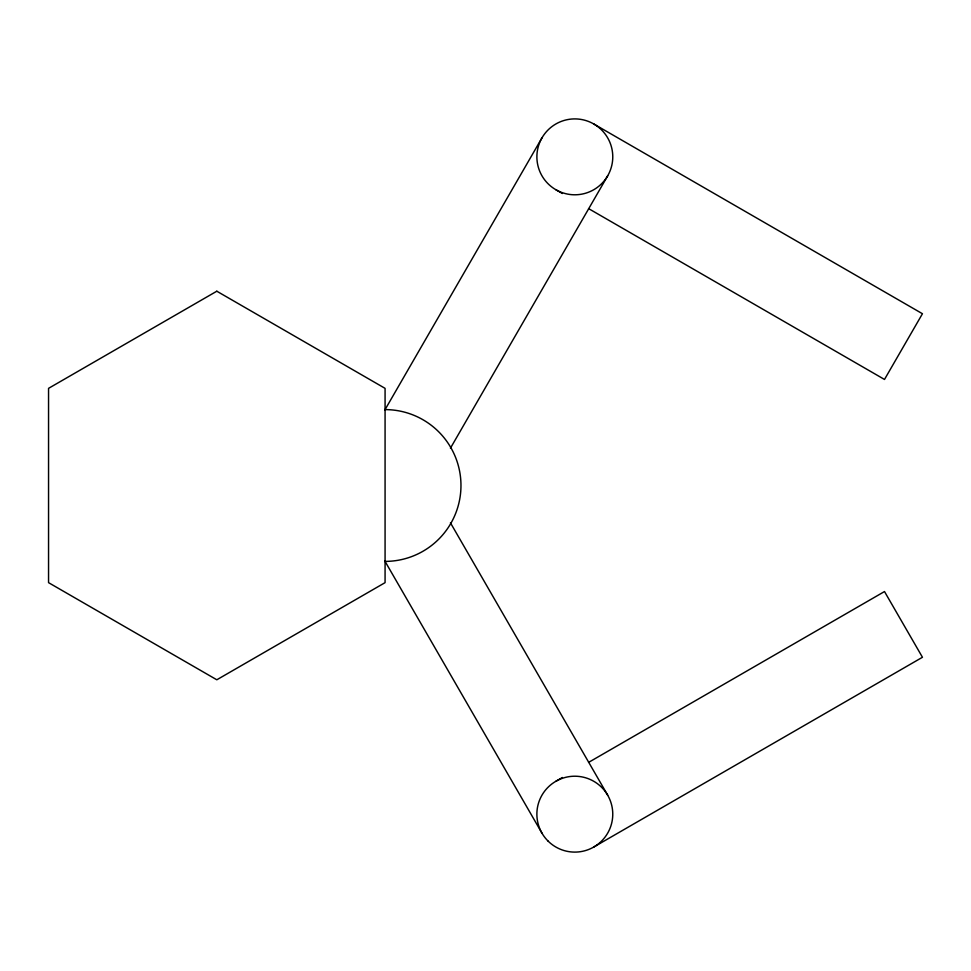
<?xml version="1.0" encoding="UTF-8"?>
<svg xmlns="http://www.w3.org/2000/svg" width="971" height="971" viewBox="0 0 971 971"><rect width="100%" height="100%" fill="white"/><g stroke="black" fill="none" stroke-linecap="round" stroke-linejoin="round"><path stroke-width="1.46" d="M384.71 410.223L541.952 137.87M450.447 448.177L607.688 175.824M555.849 781.291L562.391 777.504M588.584 762.393L884.496 591.545L922.45 657.27L593.791 847.015M593.791 123.985L922.45 313.73L884.496 379.455L588.584 208.607M555.849 189.709A37.954 37.954 0 0 0 612.774 156.841A37.954 37.954 0 0 0 555.849 123.985A37.954 37.954 0 0 0 555.849 189.709L562.391 193.496M450.447 522.823L607.688 795.176M384.71 560.777L541.952 833.13M385.074 409.604A75.896 75.896 0 0 1 460.97 485.5A75.896 75.896 0 0 1 385.074 561.396M216.812 291.215L48.55 388.351L48.55 582.649L216.812 679.785L385.074 582.649L385.074 388.351L216.812 291.215M547.984 840.995A37.954 37.954 0 0 0 611.475 823.978A37.954 37.954 0 0 0 565.001 777.504A37.954 37.954 0 0 0 547.984 840.995"/></g></svg>
